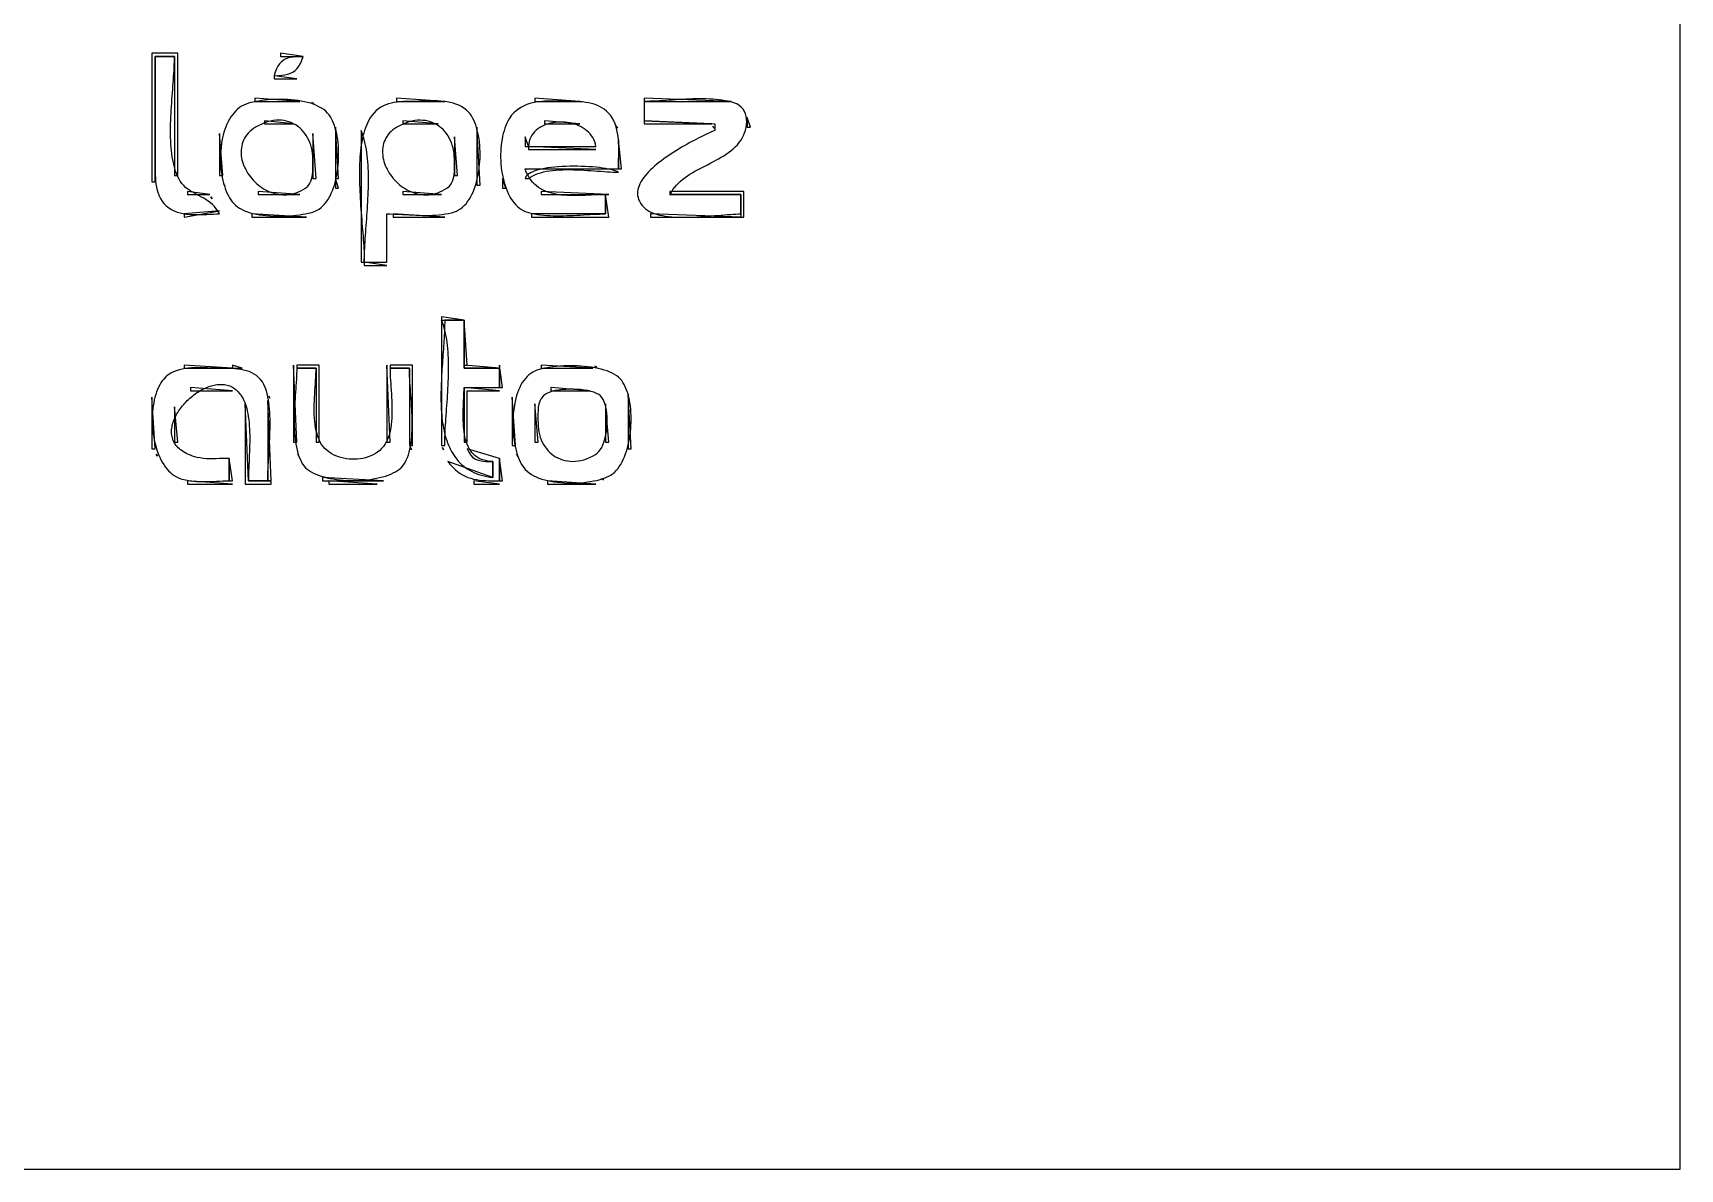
# Model space of a CAD drawing. Extents: x 0 to 1024, y 0 to 629.
# Drawn here: x 512 to 1024, y 0 to 353 of the extents above; entities that cross this region are included whole.
import ezdxf

# ---------------------------------------------------------------- set-up
doc = ezdxf.new("R2010")
doc.units = 0
for name, color, linetype in [('C11', 11, 'CONTINUOUS'), ('C13', 13, 'CONTINUOUS'), ('C20', 20, 'CONTINUOUS'), ('C21', 21, 'CONTINUOUS'), ('C22', 22, 'CONTINUOUS'), ('C23', 23, 'CONTINUOUS'), ('C231', 231, 'CONTINUOUS'), ('C241', 241, 'CONTINUOUS'), ('C254', 254, 'CONTINUOUS'), ('C33', 33, 'CONTINUOUS'), ('C7', 7, 'CONTINUOUS')]:
    doc.layers.add(name, color=color, linetype=linetype)

msp = doc.modelspace()

# ---------------------------------------------------------------- linework, layer by layer
at = {"layer": 'C11'}
for points in [[(549, 347), (549, 307), (550, 307), (550, 346), (556, 346), (556, 309), (557, 309), (557, 347), (549, 347)], [(589, 347), (589, 346), (596, 346), (589, 347)], [(587, 340), (587, 339), (594, 339), (587, 340)], [(625, 333), (625, 332), (640, 332), (625, 333)], [(668, 333), (668, 332), (682, 332), (668, 333)], [(702, 333), (702, 332), (729, 332), (702, 333)], [(627, 326), (627, 325), (638, 325), (627, 326)], [(693.333313, 324.333344), (693.666687, 323.666656), (693.333313, 324.333344)], [(702, 326), (702, 325), (723, 325), (702, 326)], [(665, 321), (665, 318), (666, 318), (665, 321)], [(606, 308), (606, 305), (607, 305), (606, 308)], [(567.333313, 302.333344), (567.666687, 301.666656), (567.333313, 302.333344)], [(571.333313, 306.333344), (571.666687, 305.666656), (571.333313, 306.333344)], [(627, 304), (627, 303), (639, 303), (627, 304)], [(690, 303), (690, 297), (667, 297), (667, 296), (691, 296), (690, 303)], [(670, 304), (670, 303), (691, 303), (670, 304)], [(710, 304), (710, 303), (732, 303), (732, 296), (733, 296), (733, 304), (710, 304)], [(570, 298), (559, 297), (559, 296), (570, 298)], [(574, 250), (574, 249), (577, 249), (574, 250)], [(697, 241), (697, 224), (698, 224), (697, 241)], [(661, 240), (661, 225), (662, 225), (661, 240)], [(690, 238), (690, 226), (691, 226), (690, 238)], [(573, 221), (573, 214), (574, 214), (573, 221)], [(662.333313, 222.333328), (662.666687, 221.666672), (662.333313, 222.333328)]]:
    msp.add_lwpolyline(points, dxfattribs=at)
at = {"layer": 'C13'}
for points in [[(584, 326), (584, 325), (593, 325), (584, 326)], [(606, 324), (606, 308), (607, 308), (606, 324)], [(650, 324), (650, 306), (651, 306), (650, 324)], [(666, 318), (666, 317), (687, 317), (666, 318)], [(559, 250), (559, 249), (574, 249), (559, 250)], [(594, 250), (594, 249), (600, 249), (600, 226), (601, 226), (601, 250), (594, 250)], [(646, 250), (646, 249), (657, 249), (646, 250)], [(670, 250), (670, 249), (686, 249), (670, 250)], [(602, 215), (602, 214), (621, 214), (602, 215)]]:
    msp.add_lwpolyline(points, dxfattribs=at)
at = {"layer": 'C20'}
for points in [[(550, 346), (550, 313), (549.9976, 312.0494), (549.9949, 311.0868), (549.9994, 310.1167), (550.019, 309.1436), (550.0613, 308.1722), (550.1338, 307.2069), (550.2444, 306.2524), (550.4006, 305.3131), (550.6101, 304.3935), (550.8806, 303.4984), (551.2197, 302.6321), (551.6352, 301.7993), (552.1347, 301.0045), (552.7258, 300.2522), (553.4162, 299.547), (554.2137, 298.8935), (555.0267, 298.3663), (555.8925, 297.9307), (556.8047, 297.5787), (557.7571, 297.3024), (558.7431, 297.0939), (559.7565, 296.9452), (560.791, 296.8484), (561.8401, 296.7955), (562.8976, 296.7785), (563.957, 296.7896), (565.0121, 296.8208), (566.0565, 296.8641), (567.0838, 296.9116), (568.0877, 296.9554), (569.0619, 296.9875), (570, 297), (569.5206, 297.8691), (568.991, 298.6434), (568.4169, 299.3332), (567.8038, 299.9486), (567.1576, 300.4998), (566.4837, 300.9972), (565.7879, 301.4509), (565.0759, 301.871), (564.3531, 302.2679), (563.6254, 302.6517), (562.8984, 303.0327), (562.1777, 303.4211), (561.469, 303.827), (560.7778, 304.2608), (560.11, 304.7326), (559.4711, 305.2525), (558.8668, 305.831), (558.3027, 306.4781), (557.7844, 307.2041), (557.3178, 308.0192), (556.9648, 308.7614), (556.6434, 309.5361), (556.3522, 310.3418), (556.0901, 311.1766), (555.856, 312.039), (555.6485, 312.9273), (555.4665, 313.8399), (555.3089, 314.7751), (555.1744, 315.7313), (555.0618, 316.7068), (554.97, 317.7), (554.8978, 318.7093), (554.8439, 319.7329), (554.8073, 320.7693), (554.7866, 321.8167), (554.7808, 322.8736), (554.7886, 323.9384), (554.8088, 325.0092), (554.8402, 326.0846), (554.8818, 327.1628), (554.9322, 328.2422), (554.9902, 329.3212), (555.0548, 330.3981), (555.1246, 331.4712), (555.1986, 332.539), (555.2755, 333.5997), (555.3541, 334.6518), (555.4333, 335.6935), (555.5118, 336.7233), (555.5885, 337.7394), (555.6622, 338.7403), (555.7316, 339.7243), (555.7957, 340.6897), (555.8531, 341.6348), (555.9028, 342.5582), (555.9435, 343.458), (555.9741, 344.3327), (555.9933, 345.1805), (556, 346), (550, 346)], [(579.003845, 331.42749), (578.2574, 331.1734), (577.5462, 330.8578), (576.8699, 330.4833), (576.2284, 330.0526), (575.6212, 329.5687), (575.0481, 329.0343), (574.5089, 328.4522), (574.0033, 327.8252), (573.531, 327.156), (573.0918, 326.4476), (572.6854, 325.7026), (572.3116, 324.9238), (571.97, 324.1141), (571.6604, 323.2763), (571.3825, 322.4131), (571.1362, 321.5274), (570.921, 320.6219), (570.7368, 319.6995), (570.5833, 318.7628), (570.4601, 317.8148), (570.3672, 316.8583), (570.3041, 315.8959), (570.2706, 314.9305), (570.2665, 313.965), (570.2914, 313.002), (570.3452, 312.0444), (570.4275, 311.095), (570.5381, 310.1566), (570.6768, 309.232), (570.8432, 308.324), (571.0371, 307.4353), (571.2582, 306.5687), (571.5063, 305.7272), (571.7811, 304.9134), (572.0823, 304.1301), (572.4097, 303.3801), (572.763, 302.6663), (573.1419, 301.9915), (573.5461, 301.3583), (573.9755, 300.7697), (574.4298, 300.2284)], [(574.4298, 300.2283), (574.9682, 299.697), (575.5796, 299.2101), (576.2586, 298.7662), (577, 298.3641), (577.7984, 298.0024), (578.6485, 297.6798), (579.5449, 297.3949), (580.4824, 297.1464), (581.4555, 296.933), (582.4589, 296.7534), (583.4874, 296.6061), (584.5355, 296.49), (585.5981, 296.4036), (586.6696, 296.3456), (587.7449, 296.3147), (588.8185, 296.3095), (589.8851, 296.3288), (590.9395, 296.3712), (591.9762, 296.4354), (592.99, 296.52), (593.9755, 296.6237), (594.9274, 296.7451), (595.8403, 296.883), (596.709, 297.036), (597.5281, 297.2028), (598.2922, 297.3821), (598.9961, 297.5725), (599.6876, 297.8159), (600.3467, 298.1319), (600.9735, 298.517), (601.5682, 298.9677), (602.1309, 299.4802), (602.662, 300.0511), (603.1615, 300.6767), (603.6297, 301.3536), (604.0669, 302.0781), (604.4731, 302.8467), (604.8486, 303.6558), (605.1936, 304.5019), (605.5082, 305.3813), (605.7928, 306.2905), (606.0474, 307.226), (606.2724, 308.1841), (606.4678, 309.1614), (606.6339, 310.1541), (606.7709, 311.1589), (606.8789, 312.172), (606.9583, 313.1899), (607.0091, 314.2091), (607.0316, 315.226), (607.026, 316.237), (606.9925, 317.2386), (606.9312, 318.2271), (606.8424, 319.1991), (606.7263, 320.1509), (606.5831, 321.079), (606.413, 321.9798), (606.2161, 322.8497), (605.9927, 323.6852), (605.743, 324.4827), (605.4671, 325.2386), (605.1654, 325.9494), (604.8379, 326.6115), (604.4848, 327.2214), (604.1065, 327.7754), (603.5995, 328.3822), (603.0214, 328.9425), (602.3769, 329.4574), (601.6711, 329.9284), (600.9087, 330.3567), (600.0946, 330.7436), (599.2338, 331.0904), (598.3311, 331.3985), (597.3914, 331.6691), (596.4196, 331.9035), (595.4205, 332.1031), (594.3991, 332.2691), (593.3602, 332.4029), (592.3088, 332.5057), (591.2497, 332.5789), (590.1878, 332.6238), (589.1279, 332.6417), (588.075, 332.6338), (587.034, 332.6015), (586.0097, 332.5461), (585.007, 332.4689), (584.0308, 332.3712), (583.086, 332.2542), (582.1775, 332.1194), (581.3101, 331.9681), (580.4887, 331.8014), (579.7183, 331.6208), (579.0038, 331.4275)], [(647.4274, 328.6057), (646.7274, 329.286), (645.978, 329.8759), (645.1836, 330.3814), (644.3486, 330.8087), (643.4776, 331.1639), (642.5749, 331.4531), (641.6451, 331.6825), (640.6927, 331.8582), (639.7221, 331.9863), (638.7378, 332.073), (637.7442, 332.1244), (636.7459, 332.1466), (635.7473, 332.1457), (634.7529, 332.128), (633.7671, 332.0994), (632.7944, 332.0662), (631.8394, 332.0345), (630.9064, 332.0103), (630, 332), (629.0109, 331.9929), (628.0351, 331.9711), (627.0745, 331.929), (626.1311, 331.8607), (625.2068, 331.7605), (624.3036, 331.6228), (623.4234, 331.4417), (622.5682, 331.2115), (621.74, 330.9265), (620.9406, 330.5809), (620.1721, 330.1691), (619.4363, 329.6852), (618.7353, 329.1235), (618.071, 328.4783), (617.4454, 327.7439), (616.8603, 326.9146), (616.3178, 325.9845), (615.9635, 325.2724), (615.6372, 324.528), (615.3379, 323.7527), (615.0647, 322.9479), (614.8167, 322.115), (614.5929, 321.2554), (614.3925, 320.3706), (614.2145, 319.4619), (614.058, 318.5308), (613.9221, 317.5787), (613.8059, 316.607), (613.7084, 315.617), (613.6288, 314.6103), (613.566, 313.5883), (613.5193, 312.5523), (613.4876, 311.5037), (613.4701, 310.444), (613.4659, 309.3747), (613.4739, 308.297), (613.4934, 307.2125), (613.5233, 306.1225), (613.5629, 305.0284), (613.611, 303.9317), (613.6669, 302.8338), (613.7296, 301.7361), (613.7982, 300.64), (613.8718, 299.5469), (613.9494, 298.4582), (614.0302, 297.3754), (614.1132, 296.2999), (614.1975, 295.233), (614.2822, 294.1762), (614.3663, 293.131), (614.449, 292.0986), (614.5293, 291.0806), (614.6063, 290.0783), (614.6791, 289.0932), (614.7468, 288.1267), (614.8085, 287.1802), (614.8632, 286.255), (614.91, 285.3527), (614.9479, 284.4746), (614.9762, 283.6222), (614.9939, 282.7968), (615, 282)], [(615, 282), (622, 282), (622, 297), (622.9416, 296.9913), (623.9042, 296.9675), (624.8855, 296.9315), (625.8829, 296.8863), (626.8942, 296.835), (627.9169, 296.7806), (628.9486, 296.7261), (629.9869, 296.6746), (631.0294, 296.629), (632.0737, 296.5925), (633.1175, 296.5681), (634.1582, 296.5587), (635.1936, 296.5674), (636.2212, 296.5973), (637.2387, 296.6513), (638.2435, 296.7325), (639.2334, 296.844), (640.2059, 296.9887), (641.1587, 297.1697), (642.0892, 297.39), (642.9953, 297.6527), (643.675, 297.911), (644.3241, 298.2403), (644.9427, 298.6371), (645.5307, 299.0978), (646.0884, 299.6191), (646.6156, 300.1975), (647.1126, 300.8295), (647.5794, 301.5116), (648.016, 302.2403), (648.4225, 303.0123), (648.799, 303.824), (649.1455, 304.6719), (649.4622, 305.5527), (649.749, 306.4628), (650.0061, 307.3987), (650.2335, 308.357), (650.4313, 309.3343), (650.5995, 310.327), (650.7383, 311.3318), (650.8476, 312.345), (650.9276, 313.3633), (650.9783, 314.3832), (650.9999, 315.4013), (650.9922, 316.4139), (650.9556, 317.4178), (650.8899, 318.4094), (650.7952, 319.3853), (650.6718, 320.3419), (650.5195, 321.2759), (650.3384, 322.1837), (650.1287, 323.062), (649.8905, 323.9071), (649.6236, 324.7157), (649.3284, 325.4843), (649.0047, 326.2094), (648.6527, 326.8875), (648.2725, 327.5153), (647.864, 328.0891), (647.4275, 328.6057)], [(692.9675, 324.9953), (692.5479, 325.9799), (692.0674, 326.8687), (691.5297, 327.6666), (690.9381, 328.3782), (690.2964, 329.0086), (689.6079, 329.5625), (688.8764, 330.0447), (688.1052, 330.46), (687.2981, 330.8134), (686.4585, 331.1095), (685.59, 331.3533), (684.6962, 331.5495), (683.7806, 331.7031), (682.8467, 331.8187), (681.8982, 331.9013), (680.9385, 331.9557), (679.9712, 331.9867), (679, 331.9992), (678.0445, 332.0105), (677.0767, 332.0316), (676.0993, 332.0567), (675.1153, 332.0804), (674.1274, 332.0969), (673.1386, 332.1006), (672.1518, 332.086), (671.1697, 332.0474), (670.1953, 331.9792), (669.2314, 331.8758), (668.281, 331.7316), (667.3468, 331.5409), (666.4318, 331.2983), (665.5388, 330.9979), (664.6707, 330.6343), (663.8304, 330.2017), (663.0206, 329.6947), (662.2444, 329.1076), (661.5046, 328.4347), (660.804, 327.6705), (660.3841, 327.1263), (659.9908, 326.5299), (659.6243, 325.8845), (659.2847, 325.1933), (658.9722, 324.4596), (658.6872, 323.6867), (658.4297, 322.8777), (658.2, 322.036), (657.9983, 321.1648), (657.8249, 320.2673), (657.6798, 319.3468), (657.5634, 318.4066), (657.4758, 317.4498), (657.4172, 316.4798), (657.388, 315.4998), (657.3881, 314.5131), (657.418, 313.5228), (657.4777, 312.5324), (657.5675, 311.5449), (657.6876, 310.5636), (657.8383, 309.5919), (658.0196, 308.633), (658.2319, 307.69), (658.4753, 306.7664), (658.75, 305.8652), (659.0563, 304.9898), (659.3944, 304.1434), (659.7644, 303.3293), (660.1666, 302.5507), (660.6012, 301.8109), (661.0684, 301.1131), (661.5684, 300.4605), (662.1014, 299.8565), (662.6677, 299.3043), (663.2673, 298.8071), (663.9007, 298.3681), (664.5678, 297.9908), (665.2691, 297.6781), (666.0046, 297.4336), (666.9114, 297.2025), (667.8399, 297.0062), (668.7881, 296.8425), (669.7543, 296.7092), (670.7366, 296.604), (671.7331, 296.5248), (672.742, 296.4692), (673.7614, 296.4351), (674.7896, 296.4203), (675.8246, 296.4225), (676.8646, 296.4395), (677.9078, 296.4692), (678.9522, 296.5092), (679.9962, 296.5574), (681.0377, 296.6115), (682.0751, 296.6693), (683.1063, 296.7287), (684.1297, 296.7874), (685.1432, 296.8431), (686.1452, 296.8936), (687.1337, 296.9368), (688.1069, 296.9704), (689.0629, 296.9922), (690, 297)], [(702, 332), (702, 326), (724, 325), (724, 323), (723.6047, 322.8279), (723.1622, 322.6317), (722.6754, 322.412), (722.1471, 322.1695), (721.5803, 321.9049), (720.9778, 321.6188), (720.3425, 321.3119), (719.6774, 320.9849), (718.9853, 320.6384), (718.2692, 320.2732), (717.5318, 319.8899), (716.7762, 319.4892), (716.0052, 319.0718), (715.2217, 318.6383), (714.4286, 318.1895), (713.6288, 317.7259), (712.8252, 317.2483), (712.0207, 316.7573), (711.2182, 316.2537), (710.4206, 315.7381), (709.6308, 315.2112), (708.8516, 314.6736), (708.086, 314.126), (707.3369, 313.5691), (706.6072, 313.0036), (705.8997, 312.4302), (705.2174, 311.8495), (704.5631, 311.2622), (703.9398, 310.669), (703.3503, 310.0706), (702.7976, 309.4675), (702.2845, 308.8606), (701.814, 308.2505), (701.3889, 307.6379), (701.0121, 307.0234), (700.6866, 306.4077), (700.4151, 305.7915), (700.2007, 305.1754), (700.0462, 304.5602), (699.9545, 303.9466), (699.9285, 303.3351), (699.9711, 302.7265), (700.0853, 302.1214), (700.2738, 301.5206), (700.5396, 300.9246), (700.8855, 300.3342), (701.3146, 299.7501), (701.8296, 299.1729), (702.4336, 298.6034)], [(702.4336, 298.6033), (702.9939, 298.1707), (703.6233, 297.7849), (704.3173, 297.4435), (705.0716, 297.1445), (705.8817, 296.8855), (706.7432, 296.6644), (707.6516, 296.479), (708.6025, 296.3271), (709.5914, 296.2065), (710.614, 296.1149), (711.6657, 296.0501), (712.7423, 296.0101), (713.8391, 295.9924), (714.9518, 295.9951), (716.0759, 296.0157), (717.2071, 296.0522), (718.3408, 296.1023), (719.4727, 296.1639), (720.5983, 296.2346), (721.7131, 296.3124), (722.8128, 296.395), (723.8929, 296.4801), (724.949, 296.5657), (725.9765, 296.6495), (726.9712, 296.7292), (727.9286, 296.8028), (728.8441, 296.8679), (729.7135, 296.9223), (730.5322, 296.964), (731.2958, 296.9906), (732, 297), (732, 303), (710, 303), (710.4508, 303.8113), (710.9467, 304.5752), (711.4847, 305.2946), (712.0619, 305.9727), (712.6756, 306.6126), (713.3229, 307.2173), (714.001, 307.7898), (714.707, 308.3334), (715.4381, 308.8511), (716.1914, 309.3459), (716.9642, 309.8209), (717.7536, 310.2792), (718.5568, 310.7239), (719.3708, 311.1581), (720.193, 311.5848), (721.0204, 312.0071), (721.8501, 312.4282), (722.6795, 312.851), (723.5056, 313.2787), (724.3256, 313.7143), (725.1367, 314.161), (725.936, 314.6217), (726.7207, 315.0997), (727.4879, 315.5979), (728.2349, 316.1194), (728.9588, 316.6674), (729.6566, 317.2449), (730.3258, 317.8549), (730.9632, 318.5006), (731.5663, 319.1851), (732.063, 319.8476), (732.5097, 320.5741), (732.9015, 321.3534), (733.2335, 322.1743), (733.5008, 323.0256), (733.6986, 323.8964), (733.822, 324.7754), (733.866, 325.6514), (733.826, 326.5134), (733.6969, 327.3502), (733.4739, 328.1506), (733.1521, 328.9036), (732.7267, 329.5979), (732.1928, 330.2225), (731.5455, 330.7662), (730.7799, 331.2178), (729.8912, 331.5663), (729.0165, 331.8147), (728.1177, 332.0303), (727.1963, 332.2149), (726.2542, 332.3703), (725.2932, 332.4983), (724.3149, 332.6006), (723.3211, 332.6791), (722.3137, 332.7356), (721.2944, 332.7718), (720.2648, 332.7896), (719.2269, 332.7907), (718.1823, 332.777), (717.1328, 332.7502), (716.0802, 332.7121), (715.0262, 332.6645), (713.9726, 332.6093), (712.9211, 332.5481), (711.8735, 332.4829), (710.8316, 332.4154), (709.7972, 332.3473), (708.7719, 332.2806), (707.7576, 332.2169), (706.7559, 332.1581), (705.7688, 332.1059), (704.7978, 332.0623), (703.8449, 332.0288), (702.9117, 332.0075), (702, 332)], [(690, 297), (690, 303), (689.1323, 302.9926), (688.2492, 302.9725), (687.3526, 302.9425), (686.4447, 302.9057), (685.5277, 302.8649), (684.6036, 302.8231), (683.6745, 302.7833), (682.7426, 302.7482), (681.8098, 302.721), (680.8785, 302.7045), (679.9506, 302.7017), (679.0283, 302.7155), (678.1137, 302.7488), (677.2089, 302.8046), (676.3159, 302.8858), (675.437, 302.9954), (674.5742, 303.1362), (673.7296, 303.3113), (672.9054, 303.5235), (672.1036, 303.7759), (671.3263, 304.0712), (670.5757, 304.4125), (669.8539, 304.8028), (669.1629, 305.2448), (668.505, 305.7417), (667.8821, 306.2962), (667.2964, 306.9114), (666.7501, 307.5902), (666.2451, 308.3355), (665.7837, 309.1503), (665.368, 310.0375), (665, 311), (694, 311), (694.008, 311.9801), (694.0279, 312.9755), (694.0537, 313.9833), (694.0792, 315.0002), (694.0982, 316.0232), (694.1046, 317.0492), (694.0924, 318.0751), (694.0553, 319.0979), (693.9872, 320.1145), (693.882, 321.1216), (693.7336, 322.1164), (693.5358, 323.0956), (693.2825, 324.0563), (692.9676, 324.9953)], [(640, 264), (639.9954, 263.2398), (639.9822, 262.4658), (639.961, 261.6787), (639.9325, 260.8792), (639.8974, 260.0678), (639.8564, 259.2454), (639.8101, 258.4126), (639.7592, 257.5701), (639.7044, 256.7185), (639.6464, 255.8586), (639.5859, 254.991), (639.5235, 254.1165), (639.4599, 253.2357), (639.3959, 252.3492), (639.332, 251.4579), (639.269, 250.5623), (639.2075, 249.6631), (639.1482, 248.7611), (639.0919, 247.8569), (639.0391, 246.9512), (638.9906, 246.0447), (638.947, 245.1381), (638.909, 244.232), (638.8774, 243.3272), (638.8527, 242.4243), (638.8357, 241.524), (638.827, 240.627), (638.8274, 239.734), (638.8375, 238.8457), (638.8579, 237.9627), (638.8894, 237.0857), (638.9326, 236.2155), (638.9883, 235.3526), (639.057, 234.4979), (639.1396, 233.6519), (639.2366, 232.8154), (639.3487, 231.9891), (639.4767, 231.1735), (639.6211, 230.3695), (639.7828, 229.5777), (639.9623, 228.7988), (640.1603, 228.0334), (640.3776, 227.2823), (640.6147, 226.5461), (640.8725, 225.8256), (641.1515, 225.1213), (641.4524, 224.4341), (641.776, 223.7645), (642.1228, 223.1133), (642.4937, 222.4812), (642.8891, 221.8687), (643.31, 221.2767), (643.7568, 220.7058), (644.2304, 220.1567), (644.7313, 219.63), (645.2603, 219.1266), (645.818, 218.6469), (646.4052, 218.1918), (647.0224, 217.7619), (647.6705, 217.3578), (648.35, 216.9804), (649.0616, 216.6302), (649.806, 216.308), (650.584, 216.0144), (651.3961, 215.7501), (652.2431, 215.5159), (653.1256, 215.3123), (654.0443, 215.1401), (655, 215), (655, 220), (654.0097, 220.0687), (653.0909, 220.2058), (652.2411, 220.4082), (651.4576, 220.673), (650.7379, 220.9972), (650.0794, 221.378), (649.4795, 221.8123), (648.9356, 222.2972), (648.4452, 222.8297), (648.0056, 223.407), (647.6143, 224.026), (647.2687, 224.6838), (646.9662, 225.3774), (646.7042, 226.104), (646.4802, 226.8604), (646.2915, 227.6439), (646.1357, 228.4515), (646.01, 229.2801), (645.912, 230.1269), (645.8389, 230.9888), (645.7884, 231.863), (645.7577, 232.7466), (645.7443, 233.6364), (645.7457, 234.5297), (645.7591, 235.4234), (645.7821, 236.3146), (645.8121, 237.2003), (645.8464, 238.0776), (645.8826, 238.9436), (645.918, 239.7953), (645.95, 240.6297), (645.976, 241.4439), (645.9935, 242.235), (646, 243), (657, 243), (657, 249), (646, 249), (646, 264), (640, 264)], [(573, 214), (573, 221), (572.0266, 220.9874), (571.031, 220.9568), (570.0194, 220.9186), (568.9978, 220.8832), (567.9723, 220.8612), (566.9493, 220.863), (565.9347, 220.8991), (564.9349, 220.9799), (563.9558, 221.116), (563.0038, 221.3179), (562.2929, 221.5121), (561.6197, 221.7233), (560.9834, 221.9508), (560.3836, 222.194), (559.8196, 222.4524), (559.2908, 222.7255), (558.7966, 223.0125), (558.3363, 223.3129), (557.9093, 223.6263), (557.5151, 223.9519), (557.153, 224.2891), (556.8224, 224.6375), (556.5228, 224.9965), (556.2534, 225.3653), (556.0137, 225.7436), (555.803, 226.1306), (555.6208, 226.5259), (555.4664, 226.9288), (555.3393, 227.3387), (555.2388, 227.7552), (555.1643, 228.1775), (555.1151, 228.6051), (555.0908, 229.0374), (555.0906, 229.4739), (555.1139, 229.914), (555.1603, 230.3571), (555.2289, 230.8026), (555.3192, 231.2499), (555.4307, 231.6984), (555.5626, 232.1477), (555.7145, 232.597), (555.8856, 233.0458), (556.0753, 233.4936), (556.2831, 233.9397), (556.5083, 234.3836), (556.7504, 234.8247), (557.0087, 235.2624), (557.2825, 235.6961), (557.5713, 236.1253), (557.8745, 236.5493), (558.1915, 236.9677), (558.5216, 237.3797), (558.8643, 237.7849), (559.2188, 238.1826), (559.5847, 238.5723), (559.9613, 238.9534), (560.348, 239.3253), (560.7441, 239.6874), (561.1491, 240.0392), (561.5624, 240.38), (561.9832, 240.7094), (562.4112, 241.0266), (562.8455, 241.3312), (563.2856, 241.6225), (563.7309, 241.9), (564.1808, 242.1631), (564.6347, 242.4112), (565.0919, 242.6437), (565.5519, 242.8601), (566.0139, 243.0597), (566.4775, 243.242), (566.942, 243.4065), (567.4068, 243.5524), (567.8713, 243.6793), (568.3349, 243.7866), (568.7969, 243.8737), (569.2567, 243.94), (569.7138, 243.9849), (570.1675, 244.0078), (570.6172, 244.0083), (571.0623, 243.9856), (571.5022, 243.9392), (571.9362, 243.8685), (572.3638, 243.773), (572.7844, 243.6521), (573.1973, 243.5051), (573.6019, 243.3316), (573.9976, 243.1309), (574.3838, 242.9024), (574.7599, 242.6456), (575.1253, 242.3599), (575.4793, 242.0447), (575.8214, 241.6994), (576.151, 241.3234), (576.4673, 240.9163), (576.7699, 240.4773), (577.058, 240.0059), (577.3312, 239.5016), (577.5887, 238.9637), (577.83, 238.3916), (578.0545, 237.7849), (578.2615, 237.1428), (578.4504, 236.4649), (578.6206, 235.7506), (578.7716, 234.9992), (578.9308, 234.0437), (579.062, 233.0763), (579.1674, 232.0981), (579.249, 231.1104), (579.3089, 230.1143), (579.3491, 229.1111), (579.3717, 228.1017), (579.3788, 227.0876), (579.3724, 226.0698), (579.3547, 225.0495), (579.3276, 224.0278), (579.2933, 223.0061), (579.2538, 221.9855), (579.2112, 220.967), (579.1676, 219.952), (579.125, 218.9416), (579.0855, 217.937), (579.0512, 216.9393), (579.0241, 215.9498), (579.0063, 214.9696), (579, 214), (585, 214), (585.0068, 214.9312), (585.0264, 215.8801), (585.0569, 216.845), (585.0969, 217.8245), (585.1445, 218.8173), (585.1982, 219.8218), (585.2563, 220.8367), (585.3171, 221.8605), (585.379, 222.8918), (585.4404, 223.9291), (585.4996, 224.971), (585.5549, 226.0161), (585.6047, 227.0629), (585.6473, 228.11), (585.6811, 229.156), (585.7044, 230.1993), (585.7157, 231.2387), (585.7131, 232.2726), (585.6951, 233.2996), (585.66, 234.3183), (585.6062, 235.3273), (585.532, 236.325), (585.4358, 237.3102), (585.3159, 238.2812), (585.1706, 239.2368), (584.9984, 240.1754), (584.7975, 241.0956), (584.5663, 241.9961), (584.2225, 243.0393), (583.8046, 243.9735), (583.3173, 244.8045), (582.7656, 245.5385), (582.154, 246.1813), (581.4875, 246.7392), (580.7708, 247.2181), (580.0088, 247.624), (579.2061, 247.9631), (578.3676, 248.2412), (577.4981, 248.4645), (576.6023, 248.6389), (575.6852, 248.7706), (574.7513, 248.8655), (573.8056, 248.9297), (572.8528, 248.9692), (571.8978, 248.9901), (570.9452, 248.9983), (570, 249), (569.1017, 249.0107), (568.1737, 249.0381), (567.221, 249.0753), (566.2484, 249.116), (565.261, 249.1534), (564.2637, 249.181), (563.2614, 249.1923), (562.2592, 249.1806), (561.2619, 249.1394), (560.2746, 249.0621), (559.3021, 248.9421), (558.3495, 248.7728), (557.4216, 248.5477), (556.5235, 248.2602), (555.6601, 247.9036), (554.8364, 247.4715), (554.0572, 246.9572), (553.3277, 246.3541), (552.6527, 245.6558), (552.2109, 245.1019), (551.7984, 244.4991), (551.4152, 243.8505), (551.0613, 243.1589), (550.7366, 242.4273), (550.4414, 241.6588), (550.1754, 240.8562), (549.9389, 240.0225), (549.7317, 239.1607), (549.554, 238.2737), (549.4057, 237.3645), (549.2868, 236.4361), (549.1974, 235.4914), (549.1376, 234.5334), (549.1072, 233.565), (549.1064, 232.5893), (549.1352, 231.6091), (549.1935, 230.6274), (549.2814, 229.6472), (549.399, 228.6715), (549.5462, 227.7032), (549.7231, 226.7452), (549.9297, 225.8006), (550.1659, 224.8723), (550.4319, 223.9633), (550.7277, 223.0765), (551.0532, 222.2148), (551.4085, 221.3813), (551.7937, 220.579), (552.2086, 219.8106), (552.6535, 219.0793), (553.1282, 218.388), (553.6327, 217.7397), (554.1673, 217.1373), (554.7317, 216.5837), (555.3261, 216.082), (555.9505, 215.635), (556.6049, 215.2459), (557.2893, 214.9174), (558.0038, 214.6527), (558.9352, 214.3901), (559.8913, 214.1825), (560.8686, 214.0244), (561.8635, 213.9103), (562.8728, 213.8348), (563.893, 213.7924), (564.9207, 213.7777), (565.9524, 213.7852), (566.9847, 213.8094), (568.0142, 213.8449), (569.0375, 213.8861), (570.0511, 213.9277), (571.0517, 213.9642), (572.0358, 213.9901), (573, 214)], [(594, 249), (593.9918, 248.1767), (593.9688, 247.3186), (593.9328, 246.4285), (593.886, 245.5089), (593.8304, 244.5623), (593.768, 243.5916), (593.7008, 242.5992), (593.6309, 241.5877), (593.5603, 240.5599), (593.4911, 239.5184), (593.4251, 238.4656), (593.3646, 237.4044), (593.3115, 236.3373), (593.2678, 235.2668), (593.2356, 234.1958), (593.2169, 233.1266), (593.2138, 232.0621), (593.2282, 231.0048), (593.2622, 229.9573), (593.3179, 228.9223), (593.3972, 227.9023), (593.5022, 226.9001), (593.6349, 225.9181), (593.7974, 224.9591), (593.9916, 224.0257), (594.2197, 223.1204), (594.4836, 222.246), (594.7854, 221.405), (595.1271, 220.6), (595.5107, 219.8337), (595.9383, 219.1088)], [(621.8209, 226.0192), (621.4016, 225.3047), (620.9209, 224.6421), (620.3832, 224.0315), (619.7931, 223.4725), (619.1552, 222.9653), (618.474, 222.5096), (617.7541, 222.1053), (617, 221.7524), (616.2162, 221.4507), (615.4073, 221.2001), (614.5779, 221.0006), (613.7324, 220.852), (612.8755, 220.7543), (612.0117, 220.7073), (611.1455, 220.7109), (610.2816, 220.765), (609.4243, 220.8695), (608.5783, 221.0244), (607.7482, 221.2294), (606.9384, 221.4846), (606.1536, 221.7898), (605.3982, 222.1449), (604.6768, 222.5498), (603.994, 223.0043), (603.3544, 223.5085), (602.7623, 224.0622), (602.2225, 224.6653), (601.7395, 225.3176), (601.3178, 226.0192), (600.9241, 226.8296), (600.5855, 227.684), (600.2984, 228.5787), (600.0593, 229.5098), (599.8648, 230.4733), (599.7113, 231.4656), (599.5953, 232.4827), (599.5134, 233.5208), (599.4621, 234.5761), (599.4379, 235.6447), (599.4373, 236.7227), (599.4568, 237.8064), (599.4929, 238.8919), (599.5421, 239.9753), (599.601, 241.0529), (599.666, 242.1207), (599.7336, 243.1749), (599.8005, 244.2117), (599.863, 245.2272), (599.9177, 246.2177), (599.9611, 247.1792), (599.9896, 248.1079), (600, 249), (594, 249)], [(627.2576, 219.0586), (627.6825, 219.7456), (628.0626, 220.4811), (628.3999, 221.262), (628.6966, 222.085), (628.9548, 222.9472), (629.1765, 223.8455), (629.3638, 224.7767), (629.5189, 225.7378), (629.6438, 226.7258), (629.7406, 227.7375), (629.8114, 228.7698), (629.8584, 229.8196), (629.8836, 230.884), (629.889, 231.9597), (629.8769, 233.0437), (629.8493, 234.133), (629.8083, 235.2243), (629.756, 236.3147), (629.6944, 237.4011), (629.6258, 238.4804), (629.5521, 239.5494), (629.4755, 240.6052), (629.398, 241.6446), (629.3218, 242.6645), (629.249, 243.6619), (629.1816, 244.6336), (629.1218, 245.5767), (629.0716, 246.4879), (629.0332, 247.3642), (629.0086, 248.2026), (629, 249), (623, 249), (623.0104, 248.1158), (623.0396, 247.1932), (623.084, 246.2361), (623.14, 245.2484), (623.2044, 244.2343), (623.2735, 243.1977), (623.344, 242.1426), (623.4123, 241.073), (623.475, 239.993), (623.5287, 238.9065), (623.5698, 237.8176), (623.5948, 236.7302), (623.6004, 235.6484), (623.583, 234.5762), (623.5392, 233.5176), (623.4654, 232.4766), (623.3584, 231.4572), (623.2144, 230.4634), (623.0302, 229.4993), (622.8022, 228.5688), (622.527, 227.6759), (622.2011, 226.8247), (621.821, 226.0192)], [(668.0401, 248.141968), (667.3719, 247.8139), (666.7406, 247.4179), (666.1458, 246.9576), (665.5871, 246.4364), (665.0639, 245.8578), (664.576, 245.2254), (664.1228, 244.5426), (663.7039, 243.8131), (663.319, 243.0402), (662.9675, 242.2276), (662.649, 241.3787), (662.3632, 240.4971), (662.1096, 239.5862), (661.8877, 238.6497), (661.6971, 237.6909), (661.5375, 236.7136), (661.4083, 235.721), (661.3092, 234.7169), (661.2397, 233.7046), (661.1993, 232.6877), (661.1878, 231.6698), (661.2045, 230.6544), (661.2492, 229.6448), (661.3213, 228.6448), (661.4205, 227.6578), (661.5463, 226.6873), (661.6983, 225.7369), (661.876, 224.81), (662.0791, 223.9102), (662.307, 223.041), (662.5595, 222.2059), (662.836, 221.4084), (663.1361, 220.6521), (663.4594, 219.9404), (663.8054, 219.277), (664.1738, 218.6653), (664.5641, 218.1088)], [(664.564, 218.1087), (665.0566, 217.5282), (665.6177, 216.9891), (666.2428, 216.4904), (666.9273, 216.0315), (667.6668, 215.6114), (668.4569, 215.2294), (669.2931, 214.8848), (670.1709, 214.5766), (671.0858, 214.3042), (672.0335, 214.0667), (673.0094, 213.8634), (674.0091, 213.6934), (675.0282, 213.556), (676.062, 213.4503), (677.1063, 213.3756), (678.1565, 213.3311), (679.2082, 213.316), (680.2569, 213.3295), (681.2982, 213.3708), (682.3276, 213.4391), (683.3405, 213.5336), (684.3327, 213.6535), (685.2995, 213.7981), (686.2366, 213.9666), (687.1395, 214.1581), (688.0037, 214.3718), (688.8248, 214.607), (689.5982, 214.8629), (690.3196, 215.1387), (690.9845, 215.4336), (691.5982, 215.7702), (692.1842, 216.1768), (692.7424, 216.6494), (693.2727, 217.1845), (693.775, 217.7784), (694.2492, 218.4273), (694.6952, 219.1275), (695.113, 219.8755), (695.5025, 220.6675), (695.8636, 221.4997), (696.1961, 222.3686), (696.5001, 223.2704), (696.7754, 224.2014), (697.022, 225.158), (697.2398, 226.1364), (697.4286, 227.133), (697.5884, 228.1441), (697.7192, 229.1659), (697.8208, 230.1948), (697.8931, 231.2271), (697.9361, 232.2592), (697.9497, 233.2872), (697.9337, 234.3076), (697.8882, 235.3167), (697.8131, 236.3107), (697.7081, 237.2859), (697.5734, 238.2387), (697.4087, 239.1654), (697.214, 240.0623), (696.9892, 240.9257), (696.7343, 241.7519), (696.449, 242.5372), (696.1335, 243.2779), (695.7875, 243.9704), (695.4111, 244.6109), (695.004, 245.1958), (694.5663, 245.7214), (694.0578, 246.2147), (693.4718, 246.6732), (692.8137, 247.0976), (692.0889, 247.4885), (691.3028, 247.8465), (690.4608, 248.1721), (689.5682, 248.4661), (688.6304, 248.7289), (687.6529, 248.9612), (686.6409, 249.1637), (685.6, 249.3369), (684.5354, 249.4814), (683.4526, 249.5979), (682.3569, 249.6869), (681.2537, 249.7491), (680.1484, 249.7851), (679.0465, 249.7954), (677.9532, 249.7807), (676.874, 249.7416), (675.8142, 249.6787), (674.7793, 249.5926), (673.7745, 249.4839), (672.8054, 249.3532), (671.8773, 249.2012), (670.9956, 249.0284), (670.1656, 248.8355), (669.3928, 248.623), (668.6824, 248.3916), (668.0401, 248.1419)], [(595.9382, 219.1087), (596.3167, 218.5898), (596.7672, 218.0998), (597.2856, 217.6384), (597.868, 217.2058), (598.5102, 216.8017), (599.2085, 216.4261), (599.9587, 216.079), (600.757, 215.7603), (601.5992, 215.4699), (602.4815, 215.2077), (603.3998, 214.9737), (604.3502, 214.7678), (605.3286, 214.59), (606.3311, 214.4401), (607.3538, 214.3182), (608.3925, 214.2241), (609.4434, 214.1577), (610.5024, 214.1191), (611.5656, 214.1081), (612.629, 214.1246), (613.6886, 214.1687), (614.7403, 214.2401), (615.7803, 214.339), (616.8046, 214.4651), (617.8091, 214.6185), (618.7898, 214.799), (619.7429, 215.0066), (620.6642, 215.2412), (621.5499, 215.5028), (622.3959, 215.7912), (623.1983, 216.1065), (623.953, 216.4485), (624.656, 216.8172), (625.3035, 217.2125), (625.8914, 217.6344), (626.4157, 218.0827), (626.8725, 218.5575), (627.2577, 219.0586)]]:
    msp.add_lwpolyline(points, dxfattribs=at)
at = {"layer": 'C21'}
for points in [[(581, 333), (581, 332), (595, 332), (581, 333)], [(598.666687, 331.666656), (599.333313, 331.333344), (598.666687, 331.666656)], [(723.333313, 324.333344), (723.666687, 323.666656), (723.333313, 324.333344)], [(734, 327), (734, 324), (735, 324), (734, 327)], [(643, 321), (643, 309), (644, 309), (643, 321)], [(694, 320), (694, 311), (695, 311), (694, 320)], [(658, 308), (658, 305), (659, 305), (658, 308)], [(582, 304), (582, 303), (595, 303), (582, 304)], [(639, 265), (639, 264), (646, 264), (639, 265)], [(646, 264), (646, 250), (647, 250), (646, 264)], [(593, 250), (593, 226), (594, 226), (593, 250)], [(622, 250), (622, 226), (623, 226), (622, 250)], [(657, 250), (657, 243), (658, 243), (657, 250)], [(686.666687, 249.666672), (687.333313, 249.333328), (686.666687, 249.666672)], [(561, 243), (561, 242), (574, 242), (561, 243)], [(646, 243), (646, 226), (647, 226), (647, 242), (657, 242), (646, 243)], [(673, 243), (673, 242), (685, 242), (673, 243)], [(578, 238), (578, 213), (586, 213), (586, 214), (579, 214), (578, 238)], [(550.333313, 222.333328), (550.666687, 221.666672), (550.333313, 222.333328)], [(594.333313, 222.333328), (594.666687, 221.666672), (594.333313, 222.333328)], [(629.333313, 224.333328), (629.666687, 223.666672), (629.333313, 224.333328)], [(639.333313, 224.333328), (639.666687, 223.666672), (639.333313, 224.333328)], [(657, 221), (657, 214), (658, 214), (657, 221)], [(560, 214), (560, 213), (574, 213), (560, 214)], [(649, 214), (649, 213), (657, 213), (649, 214)], [(672, 214), (672, 213), (687, 213), (672, 214)], [(688.666687, 214.666672), (689.333313, 214.333328), (688.666687, 214.666672)]]:
    msp.add_lwpolyline(points, dxfattribs=at)
at = {"layer": 'C22'}
for points in [[(587, 340), (588.2232, 340.0335), (589.3365, 340.1116), (590.3471, 340.2464), (591.2621, 340.4499), (592.0887, 340.7342), (592.834, 341.1113), (593.5052, 341.5934), (594.1094, 342.1924), (594.6539, 342.9206), (595.1457, 343.7898), (595.592, 344.8123), (596, 346), (594.8613, 345.9723), (593.8133, 345.9105), (592.8515, 345.8041), (591.9716, 345.6427), (591.169, 345.416), (590.4394, 345.1135), (589.7782, 344.7248), (589.1811, 344.2395), (588.6435, 343.6473), (588.161, 342.9376), (587.7292, 342.1), (587.3437, 341.1243), (587, 340)], [(647, 224), (647.5012, 222.9318), (648.0575, 222.0756), (648.6731, 221.4074), (649.3523, 220.9036), (650.0993, 220.5403), (650.9183, 220.2938), (651.8136, 220.1402), (652.7895, 220.056), (653.8502, 220.0171), (655, 220), (655, 215), (641, 220), (641.7329, 219.0739), (642.4749, 218.2483), (643.2277, 217.5175), (643.993, 216.8756), (644.7725, 216.317), (645.5681, 215.8358), (646.3815, 215.4263), (647.2143, 215.0826), (648.0685, 214.7991), (648.9456, 214.5699), (649.8474, 214.3893), (650.7758, 214.2514), (651.7324, 214.1506), (652.7189, 214.0811), (653.7372, 214.037), (654.789, 214.0127), (655.876, 214.0022), (657, 214), (657, 221), (647, 224)]]:
    msp.add_lwpolyline(points, dxfattribs=at)
at = {"layer": 'C23'}
for points in [[(671, 326), (671, 325), (682, 325), (671, 326)], [(580, 297), (580, 296), (597, 296), (580, 297)], [(624, 297), (624, 296), (640, 296), (624, 297)], [(639, 264), (639, 225), (640, 225), (640.006, 225.8496), (640.0234, 226.7219), (640.0512, 227.6156), (640.0883, 228.5294), (640.1338, 229.462), (640.1865, 230.4121), (640.2456, 231.3785), (640.3098, 232.3598), (640.3783, 233.3548), (640.4499, 234.3622), (640.5238, 235.3807), (640.5987, 236.4091), (640.6738, 237.4461), (640.748, 238.4903), (640.8203, 239.5405), (640.8895, 240.5955), (640.9549, 241.6538), (641.0151, 242.7144), (641.0694, 243.7758), (641.1166, 244.8368), (641.1557, 245.8961), (641.1857, 246.9525), (641.2056, 248.0046), (641.2143, 249.0512), (641.2109, 250.091), (641.1942, 251.1227), (641.1633, 252.145), (641.1171, 253.1567), (641.0547, 254.1565), (640.9749, 255.143), (640.8769, 256.115), (640.7594, 257.0713), (640.6216, 258.0105), (640.4623, 258.9314), (640.2807, 259.8327), (640.0755, 260.713), (639.8459, 261.5712), (639.5908, 262.406), (639.3092, 263.216), (639, 264)], [(623, 250), (623, 249), (629, 249), (629, 225), (630, 225), (630, 250), (623, 250)], [(556, 237), (556, 226), (557, 226), (556, 237)], [(585, 239), (585, 214), (586, 214), (585, 239)], [(668, 238), (668, 226), (669, 226), (668, 238)]]:
    msp.add_lwpolyline(points, dxfattribs=at)
at = {"layer": 'C231'}
for points in [[(614, 323), (614, 282), (615, 282), (615.0058, 282.8468), (615.0226, 283.7158), (615.0495, 284.6058), (615.0855, 285.5155), (615.1298, 286.4438), (615.1813, 287.3895), (615.2391, 288.3514), (615.3024, 289.3283), (615.3701, 290.3191), (615.4414, 291.3225), (615.5152, 292.3373), (615.5908, 293.3624), (615.667, 294.3966), (615.7431, 295.4387), (615.818, 296.4875), (615.8909, 297.5418), (615.9607, 298.6005), (616.0267, 299.6623), (616.0877, 300.726), (616.143, 301.7905), (616.1915, 302.8546), (616.2323, 303.9171), (616.2646, 304.9767), (616.2873, 306.0324), (616.2995, 307.083), (616.3003, 308.1271), (616.2888, 309.1637), (616.264, 310.1916), (616.225, 311.2096), (616.1709, 312.2165), (616.1006, 313.211), (616.0134, 314.1921), (615.9082, 315.1585), (615.7841, 316.109), (615.6403, 317.0425), (615.4757, 317.9578), (615.2894, 318.8536), (615.0804, 319.7289), (614.848, 320.5823), (614.591, 321.4128), (614.3087, 322.219), (614, 323)], [(604, 214), (604, 213), (619, 213), (604, 214)]]:
    msp.add_lwpolyline(points, dxfattribs=at)
at = {"layer": 'C241'}
for points in [[(560, 304), (560, 303), (567, 303), (560, 304)], [(549, 240), (549, 224), (550, 224), (549, 240)], [(585.333313, 240.333328), (585.666687, 239.666672), (585.333313, 240.333328)]]:
    msp.add_lwpolyline(points, dxfattribs=at)
at = {"layer": 'C254'}
for points in [[(570, 322), (570, 309), (571, 309), (570, 322)], [(599, 322), (599, 308), (600, 308), (599, 322)], [(665, 308), (666, 308), (666.6709, 308.4612), (667.3947, 308.872), (668.1679, 309.2349), (668.987, 309.5523), (669.8483, 309.8267), (670.7484, 310.0606), (671.6838, 310.2565), (672.6507, 310.4169), (673.6459, 310.5444), (674.6656, 310.6413), (675.7063, 310.7101), (676.7646, 310.7535), (677.8368, 310.7738), (678.9194, 310.7736), (680.0089, 310.7553), (681.1018, 310.7215), (682.1944, 310.6746), (683.2833, 310.6171), (684.3648, 310.5515), (685.4356, 310.4804), (686.4919, 310.4061), (687.5304, 310.3313), (688.5473, 310.2583), (689.5393, 310.1898), (690.5027, 310.1281), (691.434, 310.0758), (692.3297, 310.0353), (693.1862, 310.0092), (694, 310), (693.5589, 310.2186), (693.0181, 310.4261), (692.3845, 310.6217), (691.6653, 310.8049), (690.8673, 310.9751), (689.9976, 311.1317), (689.0632, 311.274), (688.0711, 311.4016), (687.0283, 311.5136), (685.9418, 311.6097), (684.8186, 311.689), (683.6657, 311.7512), (682.4901, 311.7954), (681.2988, 311.8212), (680.0989, 311.828), (678.8973, 311.815), (677.701, 311.7818), (676.517, 311.7278), (675.3524, 311.6522), (674.2141, 311.5545), (673.1091, 311.4342), (672.0445, 311.2905), (671.0273, 311.123), (670.0644, 310.9309), (669.1629, 310.7138), (668.3297, 310.4709), (667.5719, 310.2017), (666.8964, 309.9056), (666.3104, 309.5819), (665.8207, 309.2301), (665.4344, 308.8496), (665.1585, 308.4398), (665, 308)], [(615, 282), (615, 281), (622, 281), (615, 282)]]:
    msp.add_lwpolyline(points, dxfattribs=at)
at = {"layer": 'C33'}
msp.add_lwpolyline([(704, 297), (704, 296), (732, 296), (704, 297)], dxfattribs=at)
at = {"layer": 'C7'}
for points in [[(0, 629), (0, 0), (1024, 0), (1024, 629), (0, 629)], [(581.228394, 323.972229), (580.5775, 323.5447), (579.9816, 323.0931), (579.4392, 322.6189), (578.9493, 322.1236), (578.5108, 321.6088), (578.1225, 321.076), (577.7833, 320.5269), (577.4922, 319.963), (577.248, 319.3858), (577.0495, 318.797), (576.8958, 318.198), (576.7855, 317.5904), (576.7177, 316.9759), (576.6912, 316.3559), (576.7049, 315.732), (576.7577, 315.1058), (576.8484, 314.4789), (576.976, 313.8528), (577.1393, 313.229), (577.3372, 312.6092), (577.5687, 311.9948), (577.8324, 311.3876), (578.1275, 310.7889), (578.4527, 310.2004), (578.8069, 309.6237), (579.189, 309.0602), (579.5979, 308.5117), (580.0325, 307.9795), (580.4916, 307.4654), (580.9742, 306.9708), (581.479, 306.4973), (582.0051, 306.0465), (582.5513, 305.6199), (583.1164, 305.2192), (583.6994, 304.8458), (584.2992, 304.5013), (584.9145, 304.1873), (585.5443, 303.9054), (586.1876, 303.657), (586.843, 303.4439), (587.5097, 303.2675), (588.1863, 303.1293), (588.8719, 303.0311), (589.5653, 302.9742), (590.2654, 302.9604), (590.971, 302.9911), (591.681, 303.0679), (592.3944, 303.1923), (593.11, 303.366), (593.8267, 303.5905), (594.5434, 303.8674), (595.2589, 304.1981), (595.9722, 304.5844), (596.6821, 305.0277), (597.4352, 305.6587), (598.0104, 306.4039), (598.4311, 307.2426), (598.7203, 308.1542), (598.9015, 309.1181), (598.9978, 310.1136), (599.0326, 311.1202), (599.029, 312.1172), (599.0104, 313.084), (599, 314), (598.974, 314.9264), (598.8941, 315.831), (598.7619, 316.7117), (598.579, 317.5665), (598.3469, 318.3934), (598.0674, 319.1902), (597.7418, 319.9549), (597.3719, 320.6855), (596.9592, 321.3799), (596.5053, 322.036), (596.0119, 322.6519), (595.4804, 323.2255), (594.9125, 323.7546), (594.3098, 324.2374), (593.6739, 324.6716), (593.0063, 325.0553), (592.3087, 325.3864), (591.5826, 325.6629), (590.8297, 325.8827), (590.0514, 326.0437), (589.2495, 326.144), (588.4255, 326.1814), (587.5809, 326.1539), (586.7174, 326.0594), (585.8366, 325.896), (584.9401, 325.6615), (584.0294, 325.354), (583.1062, 324.9712), (582.1719, 324.5113), (581.2284, 323.9722)], [(625.148132, 323.972229), (624.5019, 323.56), (623.9101, 323.1224), (623.3716, 322.661), (622.8852, 322.1773), (622.4499, 321.6729), (622.0646, 321.1496), (621.728, 320.6088), (621.4392, 320.0521), (621.1971, 319.4812), (621.0005, 318.8977), (620.8483, 318.3031), (620.7394, 317.6991), (620.6728, 317.0873), (620.6473, 316.4692), (620.6618, 315.8465), (620.7152, 315.2208), (620.8064, 314.5937), (620.9343, 313.9667), (621.0979, 313.3415), (621.2959, 312.7197), (621.5274, 312.1029), (621.7911, 311.4927), (622.086, 310.8906), (622.4111, 310.2984), (622.7651, 309.7175), (623.147, 309.1497), (623.5557, 308.5964), (623.99, 308.0593), (624.4489, 307.54), (624.9313, 307.0401), (625.4361, 306.5613), (625.9621, 306.105), (626.5083, 305.6729), (627.0736, 305.2667), (627.6568, 304.8878), (628.2568, 304.538), (628.8726, 304.2187), (629.5031, 303.9317), (630.1471, 303.6785), (630.8035, 303.4607), (631.4713, 303.28), (632.1493, 303.1378), (632.8364, 303.0359), (633.5316, 302.9758), (634.2337, 302.9591), (634.9416, 302.9875), (635.6542, 303.0625), (636.3705, 303.1857), (637.0892, 303.3588), (637.8094, 303.5833), (638.5298, 303.8608), (639.2495, 304.193), (639.9673, 304.5814), (640.6821, 305.0277), (641.4352, 305.6587), (642.0104, 306.4039), (642.4311, 307.2426), (642.7203, 308.1542), (642.9015, 309.1181), (642.9978, 310.1136), (643.0326, 311.1202), (643.029, 312.1172), (643.0104, 313.084), (643, 314), (642.974, 314.9385), (642.894, 315.8527), (642.7617, 316.7406), (642.5786, 317.6005), (642.3463, 318.4304), (642.0663, 319.2284), (641.7402, 319.9928), (641.3697, 320.7216), (640.9562, 321.4129), (640.5014, 322.0649), (640.0068, 322.6758), (639.474, 323.2436), (638.9045, 323.7665), (638.3001, 324.2426), (637.6621, 324.67), (636.9923, 325.047), (636.2922, 325.3715), (635.5633, 325.6418), (634.8072, 325.8559), (634.0256, 326.012), (633.2199, 326.1083), (632.3918, 326.1428), (631.5428, 326.1137), (630.6745, 326.0192), (629.7886, 325.8573), (628.8864, 325.6262), (627.9697, 325.324), (627.0401, 324.9488), (626.099, 324.4988), (625.1481, 323.9722)], [(666, 318), (687, 318), (686.8486, 318.7384), (686.6332, 319.44), (686.3573, 320.1046), (686.0246, 320.7321), (685.6384, 321.3223), (685.2023, 321.875), (684.7199, 322.3901), (684.1947, 322.8673), (683.6303, 323.3066), (683.0302, 323.7078), (682.3979, 324.0706), (681.737, 324.3949), (681.051, 324.6806), (680.3434, 324.9275), (679.6179, 325.1355), (678.8778, 325.3042), (678.1268, 325.4337), (677.3684, 325.5237), (676.6062, 325.5741), (675.8436, 325.5846), (675.0842, 325.5552), (674.3316, 325.4856), (673.5893, 325.3757), (672.8609, 325.2254), (672.1498, 325.0344), (671.4596, 324.8026), (670.7938, 324.5298), (670.1561, 324.2159), (669.5498, 323.8607), (668.9787, 323.464), (668.4461, 323.0257), (667.9557, 322.5455), (667.511, 322.0234), (667.1154, 321.4591), (666.7727, 320.8526), (666.4862, 320.2036), (666.2596, 319.5119), (666.0963, 318.7774), (666, 318)], [(671.317871, 240.972214), (670.5652, 240.3415), (669.9901, 239.5965), (669.5692, 238.7578), (669.2794, 237.846), (669.0977, 236.8819), (669.0008, 235.8861), (668.9658, 234.8793), (668.9693, 233.8822), (668.9884, 232.9156), (669, 232), (669.0286, 231.0609), (669.1132, 230.1487), (669.2519, 229.265), (669.4431, 228.4114), (669.6848, 227.5896), (669.9752, 226.8013), (670.3126, 226.048), (670.6951, 225.3314), (671.1208, 224.6532), (671.5881, 224.015), (672.095, 223.4184), (672.6398, 222.8651), (673.2207, 222.3567), (673.8357, 221.8949), (674.4832, 221.4813), (675.1613, 221.1175), (675.8681, 220.8053), (676.602, 220.5461), (677.361, 220.3418), (678.1433, 220.1938), (678.9472, 220.104), (679.7708, 220.0738), (680.6123, 220.105), (681.4699, 220.1992), (682.3418, 220.358), (683.2261, 220.583), (684.1211, 220.876), (685.0249, 221.2386), (685.9357, 221.6723), (686.8518, 222.179), (687.401, 222.5761), (687.9074, 223.0849), (688.3706, 223.6949), (688.79, 224.3952), (689.1654, 225.1755), (689.4963, 226.0251), (689.7822, 226.9333), (690.0228, 227.8897), (690.2177, 228.8836), (690.3663, 229.9043), (690.4684, 230.9414), (690.5234, 231.9843), (690.531, 233.0222), (690.4908, 234.0447), (690.4023, 235.0411), (690.2652, 236.0009), (690.0789, 236.9134), (689.8431, 237.7681), (689.5574, 238.5544), (689.2214, 239.2616), (688.8346, 239.8792), (688.3966, 240.3966), (687.8624, 240.8293), (687.189, 241.2104), (686.3933, 241.5406), (685.4923, 241.8209), (684.503, 242.052), (683.4423, 242.2348), (682.3271, 242.3702), (681.1745, 242.459), (680.0013, 242.5021), (678.8246, 242.5003), (677.6613, 242.4544), (676.5284, 242.3654), (675.4427, 242.2341), (674.4214, 242.0612), (673.4812, 241.8478), (672.6393, 241.5945), (671.9125, 241.3024), (671.3178, 240.9722)]]:
    msp.add_lwpolyline(points, dxfattribs=at)

doc.saveas('drawing.dxf')
